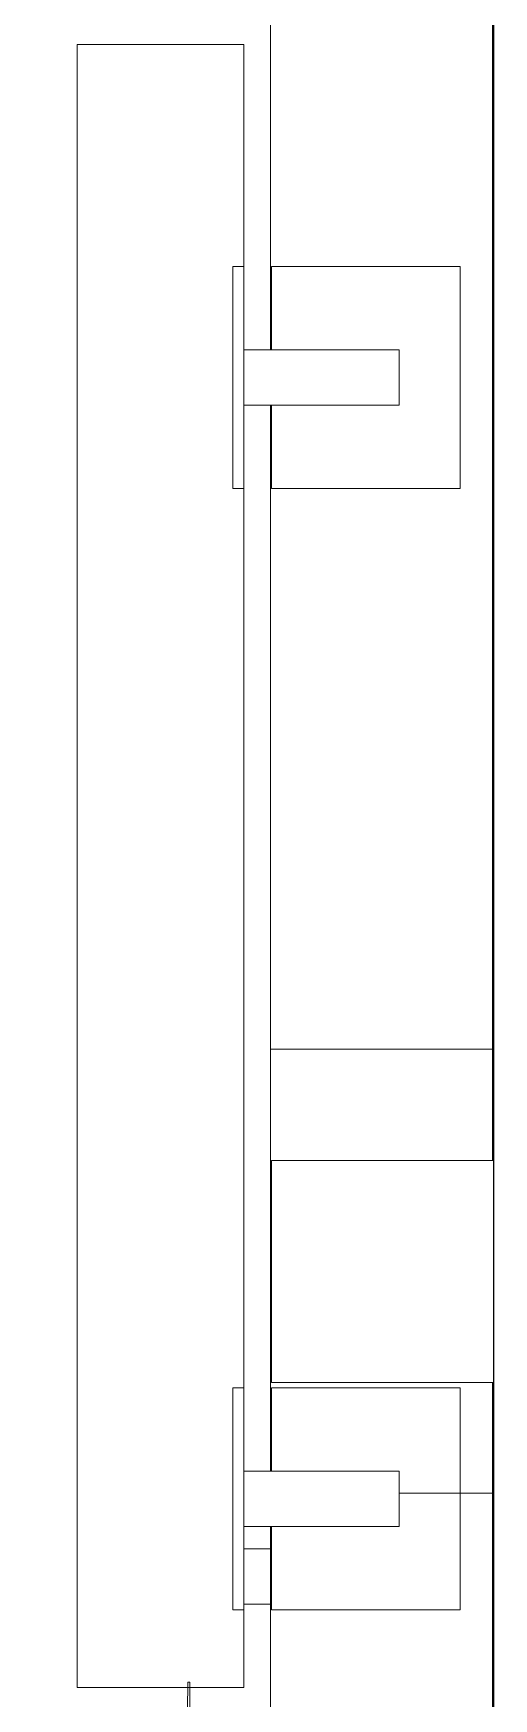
# Model space of a CAD drawing. Header units: millimetres. Extents: x -220592 to 404889, y -217665 to 38245.
# Drawn here: x 7564.61 to 7568.75, y -47937.87 to -47922.87 of the extents above; entities that cross this region are included whole.
import ezdxf

# ---------------------------------------------------------------- set-up
doc = ezdxf.new("R2010")
doc.units = ezdxf.units.MM
doc.linetypes.add('XKITLINE00', pattern=[0])
doc.layers.add('000 - 0_HIDE_OBJ_FRAMING_DEF_SUB_1', color=7, linetype='Continuous')
doc.layers.add('Part', color=7, linetype='Continuous', lineweight=0)

# ---------------------------------------------------------------- blocks, each defined once
blk = doc.blocks.new('*A13515')
at = {"layer": '000 - 0_HIDE_OBJ_FRAMING_DEF_SUB_1', "color": 7, "linetype": 'XKITLINE00', "lineweight": 0}
for p, q in [((-168.893349, 277.188491), (-170.893349, 277.188491)), ((-170.893349, 277.188491), (-170.893349, 275.188491)), ((-168.893349, 275.188491), (-168.893349, 277.188491)), ((-170.893349, 275.188491), (-168.893349, 275.188491))]:
    blk.add_line(p, q, dxfattribs=at)
blk = doc.blocks.new('*A14625')
at = {"layer": '000 - 0_HIDE_OBJ_FRAMING_DEF_SUB_1', "color": 7, "linetype": 'XKITLINE00', "lineweight": 0}
blk.add_line((-168.893189, 270.238464), (-168.893189, 338.190862), dxfattribs=at)
blk = doc.blocks.new('*A14629')
at = {"layer": '000 - 0_HIDE_OBJ_FRAMING_DEF_SUB_1', "color": 7, "linetype": 'XKITLINE00', "lineweight": 0}
for p, q in [((-168.903349, 277.188491), (-168.903349, 307.688491)), ((-170.903349, 284.490764), (-170.903349, 290.190764)), ((-170.903349, 274.390764), (-170.903349, 283.990764)), ((-168.903349, 253.338409), (-168.903349, 275.188491)), ((-170.903349, 247.090805), (-170.903349, 273.890764))]:
    blk.add_line(p, q, dxfattribs=at)
blk = doc.blocks.new('*A14649')
at = {"layer": '000 - 0_HIDE_OBJ_FRAMING_DEF_SUB_1', "color": 7, "linetype": 'XKITLINE00', "lineweight": 0}
for p, q in [((-171.143364, 273.690764), (-170.903349, 273.690764)), ((-171.143364, 273.190764), (-170.903349, 273.190764))]:
    blk.add_line(p, q, dxfattribs=at)
blk = doc.blocks.new('*A14650')
at = {"layer": '000 - 0_HIDE_OBJ_FRAMING_DEF_SUB_1', "color": 7, "linetype": 'XKITLINE00', "lineweight": 0}
for p, q in [((-169.743364, 274.390764), (-171.143349, 274.390764)), ((-169.743364, 273.890764), (-169.743364, 274.390764)), ((-171.143349, 273.890764), (-169.743364, 273.890764))]:
    blk.add_line(p, q, dxfattribs=at)
blk = doc.blocks.new('*A14651')
at = {"layer": '000 - 0_HIDE_OBJ_FRAMING_DEF_SUB_1', "color": 7, "linetype": 'XKITLINE00', "lineweight": 0}
for p, q in [((-170.893341, 275.140764), (-169.193341, 275.140764)), ((-170.893341, 274.390764), (-170.893341, 275.140764)), ((-169.193341, 275.140764), (-169.193341, 273.140764)), ((-170.893341, 273.140764), (-170.893341, 273.890764)), ((-169.193341, 273.140764), (-170.893341, 273.140764))]:
    blk.add_line(p, q, dxfattribs=at)
blk = doc.blocks.new('*A14653')
at = {"layer": '000 - 0_HIDE_OBJ_FRAMING_DEF_SUB_1', "color": 7, "linetype": 'XKITLINE00', "lineweight": 0}
for p, q in [((-171.243364, 275.140764), (-171.243364, 273.140764)), ((-171.143364, 275.140764), (-171.243364, 275.140764)), ((-171.143364, 273.140764), (-171.143364, 275.140764)), ((-171.243364, 273.140764), (-171.143364, 273.140764))]:
    blk.add_line(p, q, dxfattribs=at)
blk = doc.blocks.new('*A14654')
at = {"layer": '000 - 0_HIDE_OBJ_FRAMING_DEF_SUB_1', "color": 7, "linetype": 'XKITLINE00', "lineweight": 0}
blk.add_line((-168.892849, 291.990796), (-168.892849, 270.238464), dxfattribs=at)
blk = doc.blocks.new('*A14659')
at = {"layer": '000 - 0_HIDE_OBJ_FRAMING_DEF_SUB_1', "color": 7, "linetype": 'XKITLINE00', "lineweight": 0}
for p, q in [((-170.893341, 285.240764), (-169.193341, 285.240764)), ((-170.893341, 284.490764), (-170.893341, 285.240764)), ((-169.193341, 285.240764), (-169.193341, 283.240764)), ((-170.893341, 283.240764), (-170.893341, 283.990764)), ((-169.193341, 283.240764), (-170.893341, 283.240764))]:
    blk.add_line(p, q, dxfattribs=at)
blk = doc.blocks.new('*A14661')
at = {"layer": '000 - 0_HIDE_OBJ_FRAMING_DEF_SUB_1', "color": 7, "linetype": 'XKITLINE00', "lineweight": 0}
for p, q in [((-169.743364, 284.490764), (-171.143349, 284.490764)), ((-169.743364, 283.990764), (-169.743364, 284.490764)), ((-171.143349, 283.990764), (-169.743364, 283.990764))]:
    blk.add_line(p, q, dxfattribs=at)
blk = doc.blocks.new('*A14666')
at = {"layer": '000 - 0_HIDE_OBJ_FRAMING_DEF_SUB_1', "color": 7, "linetype": 'XKITLINE00', "lineweight": 0}
for p, q in [((-171.243364, 285.240764), (-171.243364, 283.240764)), ((-171.143364, 285.240764), (-171.243364, 285.240764)), ((-171.143364, 283.240764), (-171.143364, 285.240764)), ((-171.243364, 283.240764), (-171.143364, 283.240764))]:
    blk.add_line(p, q, dxfattribs=at)
blk = doc.blocks.new('*A14700')
at = {"layer": 'Part', "color": 7, "linetype": 'XKITLINE00', "lineweight": 0}
for p, q in [((-171.648937, 272.49053), (-171.648981, 272.24053)), ((-171.628937, 272.490527), (-171.648937, 272.49053)), ((-171.628982, 272.230527), (-171.628937, 272.490527)), ((-171.648981, 272.24053), (-173.03898, 272.240773)), ((-173.03898, 272.240773), (-173.038236, 272.146946)), ((-173.038236, 272.146946), (-173.034553, 272.142457)), ((-173.034553, 272.142457), (-173.028998, 272.140771)), ((-173.028998, 272.140771), (-172.945171, 272.141518)), ((-172.945171, 272.141518), (-172.940682, 272.1452)), ((-172.940682, 272.1452), (-172.938996, 272.150755)), ((-172.938996, 272.150755), (-172.938984, 272.220755)), ((-172.938984, 272.220755), (-172.295157, 272.219882)), ((-172.295157, 272.219882), (-172.29067, 272.216198)), ((-172.29067, 272.216198), (-172.288986, 272.210642)), ((-172.288986, 272.210642), (-172.289912, 271.266815)), ((-172.26915, 271.270638), (-172.268986, 272.210638)), ((-172.268986, 272.210638), (-172.268224, 272.214465)), ((-172.268224, 272.214465), (-172.26454, 272.218952)), ((-172.26454, 272.218952), (-172.258984, 272.220637)), ((-172.258984, 272.220637), (-171.635157, 272.221289)), ((-171.635157, 272.221289), (-171.630669, 272.224971)), ((-171.630669, 272.224971), (-171.628982, 272.230527)), ((-173.039139, 271.330773), (-173.039155, 271.240773)), ((-173.039155, 271.240773), (-171.649155, 271.24053)), ((-173.037453, 271.336328), (-173.039139, 271.330773)), ((-173.032965, 271.34001), (-173.037453, 271.336328)), ((-172.949138, 271.340757), (-173.032965, 271.34001)), ((-172.943582, 271.339071), (-172.949138, 271.340757)), ((-172.9399, 271.334582), (-172.943582, 271.339071)), ((-172.939152, 271.260755), (-172.9399, 271.334582)), ((-172.299152, 271.260644), (-172.939152, 271.260755)), ((-172.293596, 271.262328), (-172.299152, 271.260644)), ((-172.289912, 271.266815), (-172.293596, 271.262328)), ((-172.267465, 271.265082), (-172.26915, 271.270638)), ((-172.262978, 271.261399), (-172.267465, 271.265082)), ((-171.639152, 271.260528), (-172.262978, 271.261399)), ((-171.649155, 271.24053), (-171.649199, 270.99053)), ((-171.633596, 271.258842), (-171.639152, 271.260528)), ((-171.629914, 271.254354), (-171.633596, 271.258842)), ((-171.629199, 270.990527), (-171.629914, 271.254354)), ((-171.649199, 270.99053), (-171.629199, 270.990527))]:
    blk.add_line(p, q, dxfattribs=at)
blk = doc.blocks.new('*A14847')
at = {"layer": '000 - 0_HIDE_OBJ_FRAMING_DEF_SUB_1', "color": 7, "linetype": 'XKITLINE00', "lineweight": 0}
for p, q in [((-172.643349, 272.440764), (-172.643349, 287.240764)), ((-172.643349, 287.240764), (-171.143349, 287.240764)), ((-171.143349, 285.240764), (-171.143349, 287.240764)), ((-171.143349, 275.140764), (-171.143349, 283.240764)), ((-171.143349, 272.440764), (-171.143349, 273.140764)), ((-172.643349, 272.440764), (-171.143349, 272.440764))]:
    blk.add_line(p, q, dxfattribs=at)
blk = doc.blocks.new('*A14848')
at = {"layer": '000 - 0_HIDE_OBJ_FRAMING_DEF_SUB_1', "color": 7, "linetype": 'XKITLINE00', "lineweight": 0}
for p, q in [((-170.903249, 274.390764), (-170.903249, 278.190805)), ((-168.903249, 278.190805), (-170.903249, 278.190805)), ((-168.903249, 277.188491), (-168.903249, 278.190805)), ((-168.903249, 274.190805), (-168.903249, 275.188491)), ((-169.743364, 274.190805), (-168.903249, 274.190805))]:
    blk.add_line(p, q, dxfattribs=at)

msp = doc.modelspace()

# ---------------------------------------------------------------- block references
at = {"color": 7, "lineweight": 0}
for name in ['*A14625', '*A14629', '*A14654', '*A14847', '*A14666', '*A14659', '*A14661', '*A14848', '*A13515', '*A14653', '*A14651', '*A14650', '*A14649', '*A14700']:
    msp.add_blockref(name, (7737.6457, -48210.2152), dxfattribs=at)

doc.saveas('drawing.dxf')
